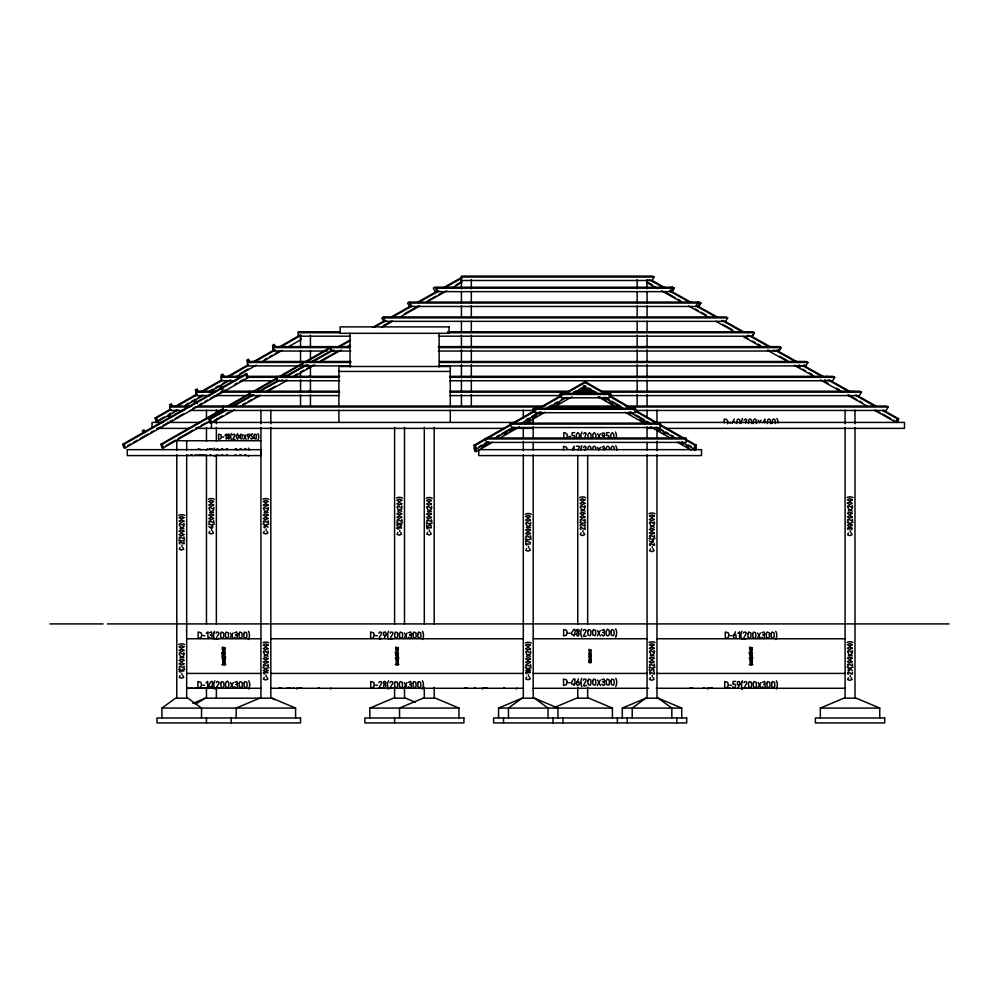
<?xml version="1.0" encoding="UTF-8"?>
<svg xmlns="http://www.w3.org/2000/svg" width="999" height="999" viewBox="0 0 999 999"><rect width="100%" height="100%" fill="white"/><g stroke="black" fill="none" stroke-linecap="round" stroke-linejoin="round"><path stroke-width="1.5" d="M249.688 684.939L249.6 686.113A8.816 8.816 0 0 1 249.375 687.187A8.317 8.317 0 0 1 249.063 688.161A9.765 9.765 0 0 1 248.664 689.048M423.401 684.939L423.326 686.113A8.816 8.816 0 0 1 423.101 687.187A8.317 8.317 0 0 1 422.789 688.161A9.765 9.765 0 0 1 422.39 689.048M616.733 450.187L616.745 449.787A8.454 8.454 0 0 0 615.771 445.641M777.859 422.964L777.871 422.565A8.454 8.454 0 0 0 776.897 418.406M225.25 654.008L221.815 653.621M225.25 652.921L221.815 652.547M398.389 653.408L395.254 653.059M398.389 652.422L395.254 652.072M591.133 654.07L588.773 653.808M591.133 653.334L588.773 653.071M752.372 652.484L749.188 652.135M587.737 449.488L588.161 447.127L589.46 446.153L590.759 447.127L591.183 449.488M592.544 449.488L592.969 447.127L594.255 446.153L595.554 447.127L595.978 449.488M606.131 449.488L606.555 447.127L607.854 446.153L609.153 447.127L609.577 449.488M610.938 449.488L611.363 447.127L612.649 446.153L613.948 447.127L614.373 449.488M740.059 423.564L739.735 419.905L738.448 418.931L737.15 419.905L736.837 423.564M751.698 423.564L751.385 419.905L750.087 418.931L748.788 419.905L748.476 423.564M756.493 423.564L756.181 419.905L754.894 418.931L753.596 419.905L753.271 423.564M770.591 423.564L770.266 419.905L768.98 418.931L767.682 419.905L767.357 423.564M775.386 423.564L775.062 419.905L773.775 418.931L772.477 419.905L772.165 423.564M574.675 437.949L574.388 435.701L572.152 435.502L572.227 432.642L574.662 432.642M609.128 437.949L608.841 435.701L606.605 435.502L606.68 432.642L609.115 432.642M727.609 423.801L727.672 421.004L726.385 419.343L724.188 419.118L724.188 422.977M849.662 528.858C849.4 526.773 853.233 527.41 851.972 529.308L851.335 529.67M732.279 422.977L734.34 418.931M693.918 448.951L694.967 445.279L696.365 445.279L695.316 448.951L693.918 448.951L681.793 442.008M694.13 450.287L694.829 447.839L696.228 447.839L695.529 450.287M897.564 422.427L898.638 418.756L897.264 418.756L896.19 422.427L874.5 410.264M579.17 438.224L579.495 434.577L577.884 432.542L576.261 434.577L576.585 438.224M590.809 438.224L591.133 434.577L589.522 432.542L587.899 434.577L588.224 438.224M595.604 438.224L595.928 434.577L594.318 432.542L592.707 434.577L593.019 438.224M613.623 438.224L613.948 434.577L612.337 432.542L610.714 434.577L611.038 438.224M649.387 661.75L651.81 660.501L654.195 661.763L651.81 663.011L649.387 661.763M847.402 503.321L849.837 502.072L852.209 503.321L849.837 504.582L847.402 503.334M588.985 659.889L591.133 659.889L588.985 659.889M588.985 661.45L591.133 661.45L588.985 661.45M752.359 653.521L749.188 653.121M578.046 450.174L579.545 446.291L576.386 446.253M191.671 687.699L190.634 687.649M191.746 455.044L190.659 454.995M572.177 449.937L574.063 446.253L574.063 449.975M763.036 422.714L764.934 419.018L764.934 422.752M604.133 437.1L604.632 433.179L602.26 433.091L602.322 435.926L603.371 436.451L604.87 435.452M201.036 455.094L199.987 455.02M201.011 687.762L199.95 687.699M243.706 439.235L246.079 434.977M230.032 638.411L233.054 633.016M230.27 687.924L233.291 682.517M404.083 638.411L407.105 633.016M403.996 687.924L407.018 682.517M597.926 438.211L600.411 433.753M600.362 447.365L598.925 449.937L597.539 447.365M597.24 635.938L600.262 630.544M597.327 685.451L600.349 680.044M760.988 420.142L759.552 422.714L758.154 420.142M757.342 638.411L760.364 633.016M757.941 687.924L760.963 682.517M216.071 449.975L217.557 448.638L218.843 450.199M232.73 435.077L233.179 434.29C238.524 433.554 228.958 441.396 235.065 439.235M234.59 449.612L236.014 448.626L237.35 450.124M209.378 632.779L211.413 631.917L212.063 633.915A1.411 1.411 0 0 1 210.627 634.914L210.377 634.914M216.109 633.141L216.671 632.155C223.464 631.206 211.326 641.158 219.068 638.411M234.615 632.779L236.651 631.917L237.3 633.915A1.411 1.411 0 0 1 235.864 634.914L235.614 634.914M216.358 682.642L216.92 681.655C223.701 680.719 211.563 690.671 219.318 687.924M234.865 682.28L236.9 681.418L237.55 683.416A1.411 1.411 0 0 1 236.101 684.415L235.864 684.415M378.833 633.141L379.408 632.155C386.188 631.206 374.051 641.158 381.805 638.411M390.159 633.141L390.734 632.155C397.515 631.206 385.377 641.158 393.131 638.411M378.933 682.642L379.495 681.655C386.288 680.719 374.138 690.671 381.893 687.924M408.678 632.779L410.701 631.917L411.351 633.915A1.411 1.411 0 0 1 409.915 634.914L409.677 634.914M390.072 682.642L390.646 681.655C397.427 680.719 385.289 690.671 393.044 687.924M408.591 682.28L410.614 681.418L411.263 683.416A1.411 1.411 0 0 1 409.827 684.415L409.59 684.415M583.478 433.878L584.952 432.542L586.138 433.416L585.064 436.738M583.416 447.502L584.902 446.153L586.076 447.04L585.002 450.349M601.935 447.127L603.958 446.266L604.607 448.264A1.411 1.411 0 0 1 603.171 449.275L602.921 449.263M583.316 630.669L583.878 629.682C590.671 628.733 578.533 638.686 586.276 635.938M601.823 630.307L603.858 629.445L604.507 631.43A1.411 1.411 0 0 1 603.071 632.442L602.822 632.442M583.404 680.169L583.965 679.183C590.759 678.234 578.621 688.199 586.376 685.451M744.043 420.267L745.516 418.931L746.703 419.805L745.629 423.114M601.922 679.807L603.945 678.945L604.595 680.943A1.411 1.411 0 0 1 603.159 681.942L602.921 681.942M743.418 633.141L743.98 632.155C750.773 631.206 738.636 641.158 746.378 638.411M761.925 632.779L763.96 631.917L764.61 633.915A1.411 1.411 0 0 1 763.174 634.914L762.924 634.914M744.018 682.642L744.58 681.655C751.373 680.719 739.235 690.671 746.977 687.924M762.524 682.28L764.56 681.418L765.209 683.416A1.411 1.411 0 0 1 763.773 684.415L763.523 684.415M436.938 291.633L436.938 287.213L672.389 287.213L674.113 288.199L672.127 291.633L437 291.633L437 287.213M566.67 438.424L567.332 434.615L564.997 432.729L563.848 432.729L563.848 437.874M461.426 288.848L461.426 276.074L652.335 276.074L654.108 277.06L652.047 280.494L461.426 280.494M674.175 288.199L672.115 291.633L670.416 290.647L672.389 287.213L674.175 288.199L436.938 288.199M700.923 303.059L698.875 306.481L410.302 306.481L410.327 302.06L699.15 302.06L700.923 303.059L410.302 303.059M383.703 316.92L725.898 316.92L727.684 317.907L725.624 321.341L384.003 321.341L384.003 316.92M752.222 336.188L754.282 332.754M752.497 331.768L754.432 332.754L752.372 336.188L438.661 336.188M778.333 351.036L780.394 347.615L778.608 346.616M438.349 351.036L779.133 351.036L781.181 347.615L779.407 346.616L438.411 346.616M439.31 365.896L805.881 365.896L807.941 362.462L806.156 361.476L439.41 361.476M449.75 376.323L832.904 376.323L834.689 377.31L832.629 380.744L449.662 380.744M600.611 391.171L859.664 391.171L861.45 392.17L859.39 395.592L609.815 395.592M625.749 406.031L886.413 406.031L888.198 407.018L886.138 410.452L634.952 410.452M248.039 439.235L249.7 435.589L249.026 434.153L247.54 434.453L247.59 436.675L249.588 436.313M384.19 638.411L386.288 633.803L385.439 631.98L383.554 632.355L383.616 635.177L384.665 635.701L386.163 634.715M578.508 678.833L576.398 683.453L577.247 685.277L579.133 684.902L579.07 682.067L578.021 681.543L576.535 682.542M735.464 631.805L733.353 636.425L734.203 638.236L736.088 637.874L736.026 635.039L734.977 634.515L733.491 635.514M738.036 687.924L740.147 683.304L739.297 681.48L737.412 681.855L737.462 684.69L738.523 685.214L740.009 684.215M220.816 449.612L222.115 448.638L223.414 449.612M225.624 449.612L226.91 448.638L228.209 449.612M239.211 449.612L240.509 448.638L241.808 449.612M244.018 449.612L245.304 448.638L246.603 449.612M195.904 455.119L194.955 455.119M197.677 455.119L196.728 455.119M202.685 455.119L201.736 455.119M204.458 455.119L203.496 455.119M195.866 687.799L194.905 687.799M197.64 687.799L196.678 687.799M202.672 687.799L201.711 687.799M204.445 687.799L203.484 687.799M396.203 654.033L395.567 654.757L398.389 654.77M589.497 654.545L589.01 655.094L591.133 655.107M750.162 654.12L749.512 654.857L752.372 654.869M732.367 422.639L733.865 421.64L735.239 422.789M206.244 450.199L207.942 448.726M224.95 435.252L226.286 434.09L226.286 439.235M206.206 633.366L207.904 631.892L207.904 638.411M205.969 682.866L207.667 681.393L207.667 687.924M737.849 633.366L739.535 631.892L739.535 638.411M223.227 650.686L222.927 651.76L224.65 651.885C226.511 650.636 223.289 650.024 223.826 651.885M396.541 650.386L396.516 651.448L398.339 650.561L397.265 650.524L397.09 651.473M589.747 651.81C589.048 654.095 592.395 650.449 590.159 652.622M750.499 650.424L750.461 651.498L752.322 650.599L751.236 650.574L751.061 651.523M161.913 717.969L161.913 708.079L175.537 698.176L187.912 698.176L201.523 708.079L201.523 717.969M557.954 717.969L557.954 708.079L534.44 698.176L522.065 698.176L508.454 708.079L508.454 717.969M681.718 717.969L681.718 708.079L658.204 698.176L645.829 698.176L632.217 708.079L632.217 717.969M188.699 455.194L188.012 455.469M188.699 687.874L188.012 688.136M195.329 704.27L205.232 698.176L272.065 698.176L295.579 708.079L295.579 717.969M180.095 547.352L179.258 549.175L181.481 550.024L183.741 549.125L182.817 547.277M209.802 531.268L208.966 533.091L211.189 533.941L213.436 533.041L212.512 531.193M264.26 531.268L263.424 533.091L265.634 533.941L267.894 533.041L266.97 531.193M397.914 532.504L397.078 534.315L399.3 535.164L401.561 534.265L400.636 532.417M180.095 675.549L179.258 677.372L181.481 678.221L183.741 677.322L182.817 675.474M427.622 532.305L426.785 534.115L429.008 534.964L431.268 534.065L430.332 532.217M264.26 677.297L263.424 679.12L265.634 679.969L267.894 679.07L266.97 677.222M526.635 548.476L525.799 550.299L528.021 551.148L530.269 550.249L529.345 548.401M581.081 532.892L580.257 534.715L582.467 535.564L584.727 534.665L583.803 532.817M650.399 548.988L649.562 550.811L651.785 551.648L654.033 550.749L653.109 548.901M526.635 677.122L525.799 678.933L528.021 679.782L530.269 678.883L529.345 677.035M848.413 532.954L847.577 534.777L849.799 535.626L852.06 534.727L851.136 532.879M650.399 677.622L649.562 679.432L651.785 680.282L654.033 679.382L653.109 677.534M848.413 677.697L847.577 679.52L849.799 680.369L852.06 679.47L851.136 677.622M169.555 404.77L171.266 403.783L172.59 406.069M221.441 389.735L223.164 388.748L221.179 385.314L219.468 386.313L220.791 388.599M253.172 392.17L254.895 391.171M278.896 377.31L280.619 376.323M332.068 346.616L330.344 347.615L332.33 351.036L334.041 350.05M383.504 316.92L381.793 317.907L383.778 321.341L385.489 320.342M280.881 380.744L282.592 379.757M306.606 365.896L308.316 364.897M177.847 410.015L157.567 421.615L156.169 421.615L155.107 417.944L169.992 409.44M175.399 406.343L197.04 393.981M199.75 392.432L221.391 380.057M226.798 376.96L248.439 364.585M252.497 362.262L274.138 349.887M279.545 346.803L299.837 335.202M155.107 417.944L156.518 417.944L171.391 409.44M176.798 406.343L197.09 394.742M201.149 392.432L222.789 380.057M228.197 376.96L248.489 365.359M253.896 362.262L275.537 349.887M280.944 346.803L301.236 335.202M156.169 421.615L164.273 416.983M168.332 414.66L171.041 413.111M173.751 411.563L176.448 410.015M185.914 404.607L188.624 403.059M191.333 401.511L195.392 399.188M198.089 397.652L202.148 395.329M210.265 390.684L212.974 389.135M215.672 387.587L218.381 386.051M222.44 383.728L225.137 382.18M240.022 373.676L248.139 369.031M264.36 359.752L267.07 358.204M269.78 356.655L272.477 355.107M275.187 353.559L279.245 351.248M184.615 406.156L203.546 395.329M208.953 392.232L230.594 379.857M236.014 376.76L256.293 365.159M261.713 362.075L281.993 350.474M287.4 347.377L300.936 339.648M122.802 444.218L245.617 374.001L247.015 374.001L248.064 377.672L125.25 447.889L123.851 447.889L122.802 444.218L124.201 444.218L247.015 374.001M127.897 445.579L130.594 444.031M133.292 442.495L137.35 440.172M140.047 438.636L148.139 434.003M150.837 432.455L153.546 430.919M157.592 428.596L160.29 427.06M162.987 425.512L167.033 423.201M169.73 421.653L172.44 420.117M175.137 418.569L183.229 413.936M192.682 408.541L195.379 406.993M199.425 404.682L202.123 403.134M204.82 401.598L207.53 400.05M210.227 398.501L214.273 396.191M216.97 394.642L225.075 390.022M234.515 384.615L237.213 383.067M239.91 381.531L243.968 379.208M210.689 420.841L163.374 447.889L161.963 447.889L160.914 444.218L223.114 408.666M227.048 406.406L331.281 346.815M160.914 444.218L162.313 444.218L223.164 409.428M228.446 406.406L250.037 394.056M254.096 391.745L277.247 378.509M279.732 377.085L302.934 363.823M305.632 362.275L331.318 347.59M166.021 445.579L175.487 440.159M178.159 438.636L193.069 430.107M195.704 428.596L198.476 427.023M201.111 425.512L205.232 423.151M488.586 442.008L476.461 448.951L475.049 448.951L474.001 445.279L534.64 410.601M537.325 409.066L584.49 382.105L585.889 382.105L607.442 394.43M474.001 445.279L475.412 445.279L510.439 425.249M513.136 423.701L536.038 410.601M538.736 409.066L561.638 395.966M564.335 394.43L585.889 382.105M479.095 446.64L481.793 445.092M484.49 443.556L487.187 442.008M496.615 436.625L499.313 435.077M501.998 433.541L512.787 427.372M526.248 419.667L528.946 418.131M531.643 416.595L539.722 411.963M546.465 408.116L551.848 405.032M554.545 403.496L557.242 401.948M561.288 399.637L563.985 398.102M573.414 392.707L576.111 391.171M578.796 389.622L585.539 385.776M495.317 438.161L514.185 427.372M519.567 424.288L541.133 411.963M546.515 408.891L566.733 397.327M572.115 394.243L585.589 386.538M481.655 447.664L489.735 443.032M504.557 434.565L507.255 433.017M509.952 431.481L513.986 429.17M527.46 421.466L530.157 419.93M534.203 417.607L536.888 416.071M539.585 414.535L542.282 412.987M557.105 404.52L559.802 402.972M581.356 390.646L584.053 389.111M476.311 451.511L475.262 447.839L473.863 447.839L474.912 451.511L476.311 451.511L492.482 442.27M499.225 438.411L519.43 426.86M524.825 423.776L545.029 412.225M555.806 406.056L571.977 396.815M580.057 392.195L585.451 389.111M222.752 657.916C220.767 659.74 224.837 659.253 225.237 657.841L225.25 659.315M396.103 658.528C394.293 660.189 398.014 659.752 398.376 658.466L398.389 659.815M589.422 657.929L589.497 658.828L591.121 657.879L591.133 658.89M750.062 658.453C748.226 660.139 751.997 659.69 752.359 658.391L752.372 659.752M234.578 409.877L211.451 422.852L210.077 422.852L209.016 419.18L225.337 410.027M232.13 406.206L252.535 394.767M256.618 392.47L278.384 380.269M283.816 377.21L305.582 365.01M311.026 361.963L331.431 350.512M336.863 347.465L350.462 339.835M372.714 327.36L384.465 320.754M390.297 317.495L411.675 305.494M417.12 302.447L437.649 290.934M442.957 287.949L460.639 278.034L462.013 278.034L444.33 287.949M209.016 419.18L210.377 419.18L226.711 410.027M233.504 406.206L253.908 394.767M257.992 392.47L279.745 380.269M285.19 377.21L306.955 365.01M312.4 361.963L332.792 350.512M338.236 347.465L350.474 340.597M374.962 326.86L385.839 320.754M391.67 317.495L411.688 306.268M418.481 302.447L438.886 291.009M214.161 420.554L222.327 415.984M226.398 413.698L229.121 412.162M242.72 404.533L245.442 403.009M248.164 401.486L252.248 399.2M254.97 397.677L259.041 395.379M267.208 390.809L275.362 386.226M283.529 381.655L286.251 380.119M294.405 375.549L297.128 374.026M301.211 371.728L303.933 370.204M306.656 368.681L309.378 367.157M310.202 366.683L312.912 365.172M321.029 360.614L337.937 351.136M383.254 325.711L385.951 324.2M386.9 323.664L391.371 321.166M404.583 313.748L408.953 311.301M410.027 310.701L418.181 306.119M427.709 300.774L436.014 296.129M438.586 294.68L442.769 292.332M456.268 284.752L461.713 281.706L460.639 278.034M241.371 406.069L260.414 395.379M265.859 392.332L287.625 380.119M293.057 377.073L314.822 364.86M320.267 361.813L341.333 350M346.104 347.315L350.187 345.03M381.468 327.485L392.744 321.166M400.512 316.795L419.792 305.981M426.361 302.31L446.765 290.859M450.836 288.574L461.725 282.467M534.203 411.551L532.829 409.265L534.615 408.279L635.589 408.279L635.589 411.551M609.19 397.839L561.638 397.839L559.59 394.418L561.363 393.419L610.726 393.419L610.726 396.853M509.94 424.113L511.725 423.126L660.451 423.126L660.451 427.547L512 427.547L509.94 424.113L660.451 424.113M484.915 438.973L486.7 437.974L686.176 437.974L686.176 442.395L486.975 442.395L484.915 438.973L686.176 438.973M430.444 526.798L431.168 526.386C430.931 522.215 427.884 527.472 426.673 526.56L426.673 524.787M653.221 671.078L653.945 670.679C653.696 666.508 650.661 671.765 649.45 670.841L649.45 669.08M209.665 512.624L213.599 510.501M179.97 528.721L183.891 526.598M264.123 512.624L268.057 510.501M397.789 511.401L401.723 509.278M427.497 511.6L431.418 509.478M179.97 657.954L183.891 655.831M264.123 656.206L268.057 654.083M526.498 527.597L530.432 525.474M580.956 511.001L584.89 508.878M650.262 527.085L654.195 524.962M526.498 656.38L530.432 654.258M848.288 510.939L852.209 508.816M650.262 655.881L654.195 653.758M848.288 655.806L852.209 653.683M192.782 703.408L205.232 698.176M259.69 698.176L236.176 708.079L236.176 717.969M369.842 717.969L369.842 708.079L393.356 698.176L405.731 698.176L415.409 702.247M498.551 717.969L498.551 708.079L522.065 698.176M554.395 707.492L576.523 698.176L588.898 698.176L612.412 708.079L612.412 717.969M622.315 717.969L622.315 708.079L645.829 698.176M820.341 717.969L820.341 708.079L843.855 698.176L856.23 698.176L879.744 708.079L879.744 717.969M237.487 434.016L236.139 436.65L237.5 439.235L238.848 436.65L237.5 434.016M227.185 681.306L225.899 682.28L225.474 684.64L225.899 686.987L227.198 687.924L228.496 686.987L228.921 684.64L228.496 682.28L227.198 681.306M607.754 629.333L606.455 630.307L606.031 632.667L606.455 635.002L607.754 635.938L609.053 635.002L609.477 632.667L609.053 630.307L607.754 629.333M222.877 455.007L221.353 455.007M227.672 455.007L226.161 455.007M241.271 455.007L239.76 455.007M246.066 455.007L244.555 455.007M211.301 455.094L209.852 454.907M222.14 649.949L225.25 649.288M395.554 649.712L398.389 649.1L395.592 648.451L398.389 647.789L395.554 647.177M588.998 651.311L591.133 650.849L589.035 650.361L591.133 649.862L588.998 649.412M749.487 649.737L752.372 649.125M200.15 455.069L198.202 455.244M281.094 687.749L279.133 687.924M466.845 687.749L464.897 687.924M692.095 687.749L690.147 687.924M461.426 277.06L654.108 277.06M384.003 317.907L727.684 317.907M340.259 331.768L298.251 331.768L298.251 336.188L349.737 336.188M447.49 331.768L752.647 331.768M298.251 332.754L339.61 332.754M447.54 332.754L754.432 332.754M350.587 346.616L272.764 346.616L272.764 351.036L326.91 351.036M272.764 347.615L330.494 347.615M330.969 347.615L349.662 347.615M438.461 347.615L781.181 347.615M350.786 351.036L330.969 351.036L330.969 346.616M350.849 361.476L247.452 361.476L247.452 365.896L300.761 365.896M247.452 362.462L350.874 362.462M439.785 362.462L807.941 362.462M350.824 365.896L302.51 365.896L302.51 361.476M338.898 371.441L450.287 371.441M243.007 376.323L221.166 376.323L221.166 380.744L235.177 380.744M247.252 376.323L339.772 376.323M221.166 377.31L239.635 377.31M247.327 377.31L276.573 377.31M276.86 377.31L339.185 377.31M449.812 377.31L834.689 377.31M248.064 377.672L246.666 377.672L245.617 374.001M241.408 380.744L272.64 380.744M339.71 380.744L276.86 380.744L276.86 376.323M216.121 391.171L195.854 391.171L195.854 395.592L209.728 395.592M222.128 391.171L339.21 391.171M449.85 391.171L569.405 391.171M575.649 391.171L594.368 391.171M195.854 392.17L214.435 392.17M220.629 392.17L339.81 392.17M450.362 392.17L568.706 392.17M573.376 392.17L596.728 392.17M602.959 392.17L861.45 392.17M559.59 394.418L610.726 394.418M214.548 395.592L246.728 395.592M339.161 395.592L249.5 395.592L249.5 391.171M449.75 395.592L561.463 395.592M191.633 406.031L169.793 406.031L169.793 410.452M197.877 406.031L545.242 406.031M550.836 406.031L619.517 406.031M169.793 407.018L189.885 407.018M196.066 407.018L542.382 407.018M548.613 407.018L620.267 407.018M626.498 407.018L888.198 407.018M532.829 409.265L635.589 409.265M171.353 410.452L183.804 410.452M190.035 410.452L221.179 410.452M533.541 410.452L223.064 410.452L223.064 406.031M534.89 412.699L635.589 412.699M162.924 422.427L152.023 422.427L152.023 428.371M167.582 422.427L200.312 422.427M206.468 422.427L514.547 422.427M525.437 422.427L533.204 422.427M654.832 422.427L904.495 422.427L904.495 428.371L665.796 428.371M729.195 422.839L730.881 422.839M156.681 428.371L189.36 428.371M195.579 428.371L505.232 428.371M514.335 428.371L533.204 428.371M647.065 428.371L654.869 428.371M252.934 434.09L251.024 434.09C249.425 435.352 256.581 438.711 251.199 438.961L250.761 438.174M568.856 436.451L570.541 436.451M222.54 437.1L223.876 437.1M260.926 440.746L176.773 440.746L176.773 450.199M209.628 448.726L212.063 448.726M198.202 448.826L201.174 449.687M215.921 455.244L219.043 455.244M401.723 525.187C390.259 521.89 403.109 531.256 400.587 524.487M431.418 527.784L426.673 527.784L427.747 529.02M396.978 527.984L401.723 527.984M530.432 543.968L525.686 543.968L526.76 545.192M49.95 623.913L103.097 623.913M107.467 623.913L949.05 623.913M568.631 633.241L570.317 633.241M575.137 634.39C565.996 638.161 578.596 620.117 574.175 635.938M203.159 635.714L204.857 635.714M375.636 635.714L377.335 635.714M730.306 635.714L732.005 635.714M186.676 638.761L260.926 638.761M270.829 638.761L523.301 638.761M533.204 638.761L647.065 638.761M656.967 638.761L845.092 638.761M591.133 656.355L589.01 656.355L590.609 655.544L590.621 656.668M183.891 671.041L179.158 671.041L180.22 672.277M530.432 672.602L525.686 672.602L526.76 673.838M268.057 672.777L263.311 672.777L264.385 674.013M186.676 673.426L260.926 673.426M270.829 673.426L523.301 673.426M533.204 673.426L647.065 673.426M656.967 673.426L845.092 673.426M735.514 681.393L733.079 681.393L733.004 684.265L734.777 684.04L735.551 685.102L735.227 687.362L734.165 687.924L732.754 686.575M568.543 682.742L570.229 682.742M575.049 683.89C565.909 687.662 578.508 669.63 574.075 685.451M202.922 685.214L204.608 685.214M375.736 685.214L377.422 685.214M729.707 685.214L731.405 685.214M212.475 686.363C203.346 690.134 215.946 672.102 211.513 687.924M287.188 687.924L290.297 687.924M298.351 687.924L301.461 687.924M483.878 687.924L487 687.924M709.128 687.924L712.237 687.924M186.676 688.274L261.313 688.274M270.617 688.274L523.613 688.274M532.892 688.274L648.513 688.274M656.306 688.274L845.092 688.274M161.913 708.079L295.579 708.079M369.842 708.079L458.953 708.079L458.953 717.969M498.551 708.079L612.412 708.079M622.315 708.079L681.718 708.079M820.341 708.079L879.744 708.079M749.487 647.177L752.372 647.777L749.537 648.451L752.372 649.113M222.14 647.177L225.25 647.827L222.178 648.551L225.25 649.275M603.171 449.263L604.407 449.837M763.174 634.914L764.41 635.489L764.672 637.387A1.424 1.424 0 0 1 763.273 638.411L761.812 637.212M603.071 632.442L604.308 633.016L604.57 634.914A1.424 1.424 0 0 1 603.171 635.938L601.71 634.74M763.773 684.415L765.009 684.989L765.271 686.9A1.424 1.424 0 0 1 763.873 687.924L762.412 686.713M409.915 634.914L411.163 635.489L411.426 637.387A1.424 1.424 0 0 1 410.027 638.411L408.554 637.212M603.159 681.942L604.395 682.517L604.67 684.427A1.424 1.424 0 0 1 603.259 685.451L601.798 684.24M235.864 634.914L237.1 635.489L237.362 637.387A1.424 1.424 0 0 1 235.964 638.411L234.503 637.212M210.627 634.914L211.863 635.489L212.125 637.387A1.424 1.424 0 0 1 210.727 638.411L209.266 637.212M409.827 684.415L411.076 684.989L411.338 686.9A1.424 1.424 0 0 1 409.927 687.924L408.466 686.713M236.101 684.415L237.35 684.989L237.612 686.9A1.424 1.424 0 0 1 236.214 687.924L234.753 686.713M234.977 454.92L235.926 455.244A1.424 1.424 0 0 0 236.551 455.119M530.432 542.494L525.724 540.684L525.686 542.969M458.953 708.079L435.439 698.176L423.064 698.176L399.538 708.079L399.538 717.969M670.416 287.213L672.202 288.199M777.347 350.05L779.133 351.036M804.095 364.897L805.881 365.896M308.654 376.323L310.439 377.31M308.654 391.171L310.439 392.17M224.613 654.695C226.099 657.292 222.602 654.845 222.153 654.845L222.153 656.006M848.288 508.891L852.209 511.088M650.262 525.037L654.195 527.235M848.288 653.746L852.209 655.943M580.956 508.953L584.89 511.151M526.498 525.549L530.432 527.734M427.497 509.54L431.418 511.738M397.789 509.34L401.723 511.538M650.262 653.833L654.195 656.031M526.498 654.333L530.432 656.53M264.123 510.576L268.057 512.774M209.665 510.576L213.599 512.774M179.97 526.673L183.891 528.858M264.123 654.145L268.057 656.343M179.97 655.893L183.891 658.091M651.823 280.319L665.384 287.924M670.804 290.971L691.146 302.372M697.926 306.181L716.92 316.833M725.049 321.391L744.043 332.043M752.172 336.601L771.166 347.252M776.585 350.299L798.288 362.462M803.708 365.509L824.05 376.923M829.47 379.957L851.173 392.132M856.593 395.179L875.586 405.831M883.715 410.389L898.638 418.756M649.1 279.558L664.01 287.924M669.442 290.971L689.772 302.372M696.553 306.181L715.546 316.833M742.669 332.043L721.865 320.342M749.45 335.839L769.792 347.252M775.212 350.299L796.915 362.462M802.334 365.509L822.676 376.923M828.096 379.957L849.799 392.132M855.219 395.179L874.212 405.831M882.342 410.389L897.264 418.756M646.69 281.706L652.11 284.752M667.032 293.119L675.162 297.677M677.871 299.2L680.594 300.724M695.504 309.091L698.214 310.614M700.923 312.138L706.355 315.172M722.627 324.3L732.117 329.633M745.679 337.237L748.388 338.761M752.459 341.034L755.169 342.557M757.891 344.081L760.601 345.604M768.731 350.162L771.453 351.685M779.582 356.256L787.724 360.814M795.853 365.384L799.924 367.657M802.634 369.18L805.356 370.704M809.415 372.989L812.125 374.513M825.686 382.118L828.408 383.641M836.538 388.199L839.247 389.722M848.75 395.042L856.88 399.612M859.59 401.136L862.312 402.647M875.873 410.264L879.932 412.537M882.654 414.061L890.783 418.631M893.493 420.142L896.215 421.665M646.665 282.467L657.517 288.549M661.588 290.834L681.93 302.247M688.711 306.044L709.053 317.457M715.833 321.266L734.814 331.905M742.956 336.476L761.937 347.128M767.357 350.162L789.06 362.337M794.48 365.384L814.822 376.785M820.254 379.832L841.945 392.008M847.377 395.042L867.719 406.456M848.376 507.717L847.664 507.305C846.977 502.372 854.22 511.201 852.209 505.569M848.376 521.203L847.664 520.791C846.977 515.859 854.22 524.687 852.209 519.055M610.139 395.966L696.365 445.279M584.49 382.105L606.043 394.43M608.741 395.966L631.643 409.066M634.34 410.601L657.242 423.701M659.939 425.249L682.841 438.336M685.539 439.885L694.967 445.279M588.886 388.087L591.57 389.622M605.044 397.327L609.09 399.637M611.788 401.186L621.216 406.581M630.644 411.963L633.341 413.511M636.038 415.047L644.118 419.667M646.815 421.216L649.512 422.752M658.94 428.146L662.986 430.457M665.684 431.993L668.368 433.541M671.066 435.077L673.763 436.625M688.586 445.092L691.283 446.64M583.441 385.776L598.264 394.243M603.646 397.327L623.863 408.891M629.245 411.963L650.799 424.288M656.193 427.372L675.062 438.161M586.051 389.111L588.736 390.646M599.525 396.815L606.256 400.661M608.953 402.21L612.986 404.52M627.809 412.987L630.506 414.535M639.934 419.93L645.329 423.002M656.106 429.17L660.152 431.481M662.849 433.017L665.534 434.565M679.008 442.27L683.054 444.58M685.751 446.116L688.448 447.664M584.64 389.111L590.034 392.195M598.114 396.815L614.285 406.056M625.062 412.225L645.279 423.776M650.661 426.86L670.878 438.411M677.609 442.27L691.083 449.975M650.361 523.863L649.637 523.451C648.95 518.518 656.193 527.347 654.195 521.715M650.361 537.362L649.637 536.95C648.95 532.005 656.193 540.834 654.195 535.202M848.376 652.584L847.664 652.172C846.977 647.24 854.22 656.056 852.209 650.424M650.361 545.591L649.637 545.179C648.95 540.247 656.193 549.075 654.195 543.444M581.056 507.779L580.332 507.367C579.645 502.435 586.888 511.263 584.89 505.631M848.376 666.071L847.664 665.659C846.977 660.726 854.22 669.555 852.209 663.91M848.376 674.313L847.664 673.9C846.977 668.955 854.22 677.784 852.209 672.152M581.056 521.266L580.332 520.866C579.645 515.921 586.888 524.75 584.89 519.118M581.056 526.248L580.332 525.836C579.645 520.904 586.888 529.732 584.89 524.088M581.056 529.495L580.332 529.095C579.645 524.15 586.888 532.979 584.89 527.347M526.598 524.375L525.874 523.963C525.187 519.03 532.43 527.859 530.432 522.215M526.598 537.862L525.874 537.45C525.187 532.517 532.43 541.346 530.432 535.714M427.584 508.379L426.873 507.967C426.173 503.034 433.416 511.863 431.418 506.218M427.584 521.865L426.873 521.453C426.173 516.52 433.416 525.349 431.418 519.705M650.361 652.672L649.637 652.26C648.95 647.315 656.193 656.143 654.195 650.511M397.877 508.179L397.165 507.767C396.478 502.822 403.721 511.65 401.723 506.018M650.361 666.158L649.637 665.746C648.95 660.801 656.193 669.63 654.195 663.998M397.877 521.665L397.165 521.253C396.478 516.321 403.721 525.137 401.723 519.505M650.361 674.225L649.637 673.813C648.95 668.88 656.193 677.709 654.195 672.065M526.598 653.159L525.874 652.747C525.187 647.814 532.43 656.643 530.432 651.011M264.223 509.403L263.499 508.991C262.812 504.058 270.055 512.887 268.057 507.255M526.598 666.645L525.874 666.246C525.187 661.301 532.43 670.129 530.432 664.497M264.223 522.889L263.499 522.477C262.812 517.544 270.055 526.373 268.057 520.741M209.765 509.403L209.041 508.991C208.354 504.058 215.597 512.887 213.599 507.255M209.765 522.889L209.041 522.477C208.354 517.544 215.597 526.373 213.599 520.741M180.057 525.499L179.345 525.087C178.659 520.154 185.889 528.983 183.891 523.339M180.057 538.985L179.345 538.573C178.659 533.641 185.889 542.469 183.891 536.838M180.057 543.968L179.345 543.556C178.659 538.611 185.889 547.44 183.891 541.808M264.223 652.984L263.499 652.572C262.812 647.639 270.055 656.468 268.057 650.824M264.223 666.47L263.499 666.058C262.812 661.126 270.055 669.954 268.057 664.31M180.057 654.732L179.345 654.32C178.659 649.375 185.889 658.204 183.891 652.572M180.057 668.219L179.345 667.807C178.659 662.874 185.889 671.703 183.891 666.058M848.114 529.582C845.891 528.446 849.487 526.273 849.662 528.683M826.735 376.323L828.446 377.31M852.459 391.171L854.17 392.17M747.589 335.202L749.3 336.188M773.313 350.05L775.024 351.036M799.025 364.897L800.748 365.896M824.749 379.757L826.473 380.744M649.387 540.921C654.283 545.916 654.42 537.112 651.535 541.87L652.085 542.357M852.209 670.416C847.314 665.421 847.177 674.225 850.062 669.467L849.525 668.98M268.057 527.247C263.162 522.24 263.024 531.043 265.909 526.298L265.359 525.811M208.791 526.461C213.686 531.456 213.823 522.652 210.939 527.41L211.488 527.897M272.065 698.176L274.538 699.7M658.204 698.176L671.827 708.079L671.827 717.969M534.44 698.176L548.064 708.079L548.064 717.969M396.978 528.009L398.052 529.22M275.487 346.665L274.163 344.38L272.452 345.367L273.763 347.652M250.424 362.662L248.439 359.228L246.728 360.214L248.039 362.5M224.7 377.51L222.715 374.076L221.004 375.075L222.327 377.36M198.976 392.357L196.99 388.936L195.28 389.922L196.603 392.207M197.44 403.596L195.454 400.174L193.744 401.161L195.067 403.446M171.054 417.307L169.73 415.022L168.019 416.009L169.343 418.294M145.33 432.167L144.006 429.87L142.295 430.869L143.619 433.154M757.529 633.016L760.451 638.411M758.129 682.517L761.051 687.924M597.589 433.753L599.999 438.211M597.427 630.544L600.349 635.938M597.527 680.044L600.436 685.451M404.283 633.016L407.205 638.411M404.195 682.517L407.117 687.924M243.856 434.977L246.154 439.235M230.22 633.016L233.142 638.411M230.469 682.517L233.391 687.924M210.377 419.18L211.451 422.852M475.412 445.279L476.461 448.951M300.187 336.426L300.886 338.873M286.189 377.672L285.127 374.001L283.728 374.001L284.777 377.672M156.518 417.944L157.567 421.615M162.313 444.218L163.374 447.889M124.201 444.218L125.25 447.889M567.17 449.575L566.508 447.215L563.523 446.353L563.523 450.199M741.508 685.339L741.583 686.113A10.49 10.49 0 0 0 741.795 687.187A10.002 10.002 0 0 0 742.12 688.161A12.425 12.425 0 0 0 742.507 689.048M580.894 682.866L580.968 683.641A10.49 10.49 0 0 0 581.181 684.715A10.002 10.002 0 0 0 581.505 685.689A12.425 12.425 0 0 0 581.893 686.575M387.649 635.839L387.724 636.613A10.49 10.49 0 0 0 387.949 637.687A10.002 10.002 0 0 0 388.261 638.661A12.425 12.425 0 0 0 388.661 639.547M213.599 635.839L213.661 636.613A10.49 10.49 0 0 0 213.886 637.687A10.002 10.002 0 0 0 214.211 638.661A12.425 12.425 0 0 0 214.598 639.547M854.994 410.089L854.994 423.801M854.994 427.297L854.994 698.176M850.249 530.656L850.249 531.893M850.249 675.399L850.249 676.635M845.092 410.089L845.092 423.801M845.092 427.297L845.092 698.176M676.773 717.969L676.773 722.926M656.967 410.089L656.967 423.801M656.967 430.419L656.967 438.211M656.967 441.333L656.967 450.699M656.967 454.72L656.967 698.176M652.222 546.69L652.222 547.914M652.222 675.324L652.222 676.548M647.065 279.583L647.065 288.848M647.065 291.945L647.065 302.759M647.065 305.844L647.065 316.658M647.065 321.291L647.065 332.105M647.065 335.202L647.065 347.552M647.065 349.775L647.065 362.162M647.065 364.548L647.065 377.622M647.065 380.007L647.065 392.357M647.065 394.642L647.065 405.619M647.065 410.089L647.065 417.932M647.065 426.773L647.065 438.211M647.065 442.232L647.065 450.062M647.065 454.72L647.065 698.176M637.162 279.583L637.162 288.848M637.162 291.945L637.162 302.759M637.162 305.844L637.162 316.658M637.162 321.291L637.162 332.105M637.162 335.202L637.162 347.552M637.162 349.775L637.162 362.162M637.162 364.548L637.162 377.622M637.162 380.007L637.162 392.357M637.162 394.642L637.162 405.619M627.272 717.969L627.272 722.926M617.37 717.969L617.37 722.926M587.662 455.382L587.662 623.913M587.662 687.337L587.662 698.176M582.917 530.594L582.917 531.83M577.759 455.382L577.759 623.913M577.759 687.337L577.759 698.176M562.912 717.969L562.912 722.926M553.009 717.969L553.009 722.926M533.204 417.669L533.204 424.175M533.204 426.773L533.204 438.211M533.204 442.232L533.204 450.062M533.204 454.72L533.204 698.176M528.471 546.178L528.471 547.415M528.471 674.824L528.471 676.048M523.301 410.089L523.301 417.932M523.301 427.297L523.301 438.211M523.301 441.333L523.301 450.699M523.301 454.72L523.301 698.176M503.508 717.969L503.508 722.926M471.328 279.583L471.328 288.848M471.328 291.945L471.328 302.759M471.328 305.844L471.328 316.658M471.328 321.291L471.328 332.105M471.328 335.202L471.328 347.552M471.328 349.775L471.328 362.162M471.328 364.548L471.328 377.622M471.328 380.007L471.328 392.357M471.328 394.642L471.328 405.619M461.426 291.945L461.426 302.759M461.426 305.844L461.426 316.658M461.426 321.291L461.426 332.105M461.426 335.202L461.426 347.552M461.426 349.775L461.426 362.162M461.426 364.548L461.426 377.622M461.426 380.007L461.426 392.357M461.426 394.642L461.426 405.619M450.287 405.731L450.287 366.483L338.898 366.483L338.898 405.731M450.287 410.065L450.287 422.427M439.148 333.316L439.148 366.983M434.203 427.297L434.203 623.913M434.203 687.337L434.203 698.176M429.458 530.007L429.458 531.231M424.3 427.297L424.3 623.913M424.3 687.337L424.3 698.176M404.495 427.297L404.495 623.913M404.495 687.337L404.495 698.176M399.75 530.207L399.75 531.431M394.593 427.297L394.593 623.913M394.593 687.337L394.593 698.176M394.593 717.969L394.593 722.926M383.703 320.342L383.703 321.341M350.037 333.316L350.037 366.983M338.898 410.065L338.898 422.427M310.439 335.202L310.439 347.552M310.439 350.649L310.439 358.379M310.439 366.096L310.439 376.91M310.439 379.62L310.439 392.357M310.439 394.855L310.439 405.619M300.537 335.202L300.537 347.552M300.537 350.649L300.537 362.275M300.537 372.015L300.537 377.135M300.537 379.62L300.537 392.357M300.537 394.855L300.537 405.619M270.829 410.089L270.829 423.801M270.829 427.297L270.829 698.176M266.084 528.971L266.084 530.207M266.084 674.999L266.084 676.236M260.926 410.089L260.926 423.738M260.926 427.297L260.926 698.176M231.231 717.969L231.231 722.926M216.371 410.089L216.371 413.249M216.371 419.193L216.371 423.738M216.371 427.297L216.371 441.333M216.371 455.382L216.371 623.913M216.371 687.337L216.371 698.176M211.638 528.971L211.638 530.207M211.426 422.427L211.426 428.371M206.468 410.089L206.468 419.493M206.468 427.297L206.468 441.333M206.468 454.895L206.468 623.913M206.468 687.337L206.468 698.176M206.468 717.969L206.468 722.926M186.676 440.746L186.676 450.062M186.676 454.72L186.676 698.176M181.93 545.067L181.93 546.291M181.93 673.264L181.93 674.487M176.773 454.72L176.773 698.176M581.805 637.075A12.425 12.425 0 0 1 581.418 636.188A10.002 10.002 0 0 1 581.093 635.214A10.49 10.49 0 0 1 580.881 634.128L580.806 633.354A8.941 8.941 0 0 1 581.131 630.406A8.442 8.442 0 0 1 581.805 628.833M615.671 628.808A8.454 8.454 0 0 1 616.633 632.954L616.558 634.128A8.816 8.816 0 0 1 616.346 635.214A8.317 8.317 0 0 1 616.021 636.188M616.021 636.188A9.765 9.765 0 0 1 615.634 637.075M192.445 688.236A3.696 3.696 0 0 1 192.32 687.874M205.369 687.874A3.322 3.322 0 0 1 205.257 688.236M580.918 682.866A8.941 8.941 0 0 1 581.218 679.907A8.442 8.442 0 0 1 581.893 678.333M615.771 678.309A8.454 8.454 0 0 1 616.72 682.467L616.658 683.641A8.816 8.816 0 0 1 616.433 684.715A8.317 8.317 0 0 1 616.108 685.689A9.765 9.765 0 0 1 615.721 686.575M704.457 687.811A1.474 1.474 0 0 1 703.371 687.811M707.767 689.048A12.425 12.425 0 0 1 707.367 688.161M729.757 687.799A1.424 1.424 0 0 1 729.133 687.924M741.982 688.161A9.765 9.765 0 0 1 741.595 689.048M580.918 450.187A8.941 8.941 0 0 1 581.231 447.227A8.442 8.442 0 0 1 581.905 445.666M398.888 657.879A5.382 5.382 0 0 0 398.501 657.704A4.333 4.333 0 0 0 398.077 657.567A4.545 4.545 0 0 0 397.614 657.479A3.721 3.721 0 0 0 397.103 657.442M397.277 664.984A3.709 3.709 0 0 1 395.304 664.585M395.304 658.004A3.709 3.709 0 0 1 397.065 657.592M397.627 664.959A3.896 3.896 0 0 0 398.501 664.735A4.608 4.608 0 0 0 398.888 664.56M741.545 422.964A8.941 8.941 0 0 1 741.857 420.005A8.442 8.442 0 0 1 742.532 418.431M231.543 440.122A9.803 9.803 0 0 1 231.231 439.423A7.88 7.88 0 0 1 230.981 438.661A8.267 8.267 0 0 1 230.806 437.812A6.768 6.768 0 0 1 230.744 436.875A6.893 6.893 0 0 1 231.506 433.616M257.942 433.603A6.743 6.743 0 0 1 258.679 437.2A6.331 6.331 0 0 1 258.641 437.812A6.956 6.956 0 0 1 258.466 438.661A6.556 6.556 0 0 1 258.217 439.423A7.705 7.705 0 0 1 257.904 440.122M192.507 455.556A3.684 3.684 0 0 1 192.345 455.032M205.369 455.194A3.309 3.309 0 0 1 205.257 455.556M214.56 456.381A12.425 12.425 0 0 1 214.173 455.494M213.911 449.712A8.442 8.442 0 0 1 214.56 448.139M248.439 448.114A8.454 8.454 0 0 1 249.163 450.037M248.776 455.494A9.765 9.765 0 0 1 248.389 456.381M475.024 687.799A1.424 1.424 0 0 1 474.4 687.924M482.529 689.048A12.425 12.425 0 0 1 482.13 688.161M504.507 687.799A1.424 1.424 0 0 1 503.896 687.924M516.745 688.161A9.765 9.765 0 0 1 516.346 689.048M581.168 438.074A10.49 10.49 0 0 1 581.031 437.35L580.968 436.575A8.941 8.941 0 0 1 581.293 433.616A8.442 8.442 0 0 1 581.967 432.043M615.446 432.03A8.454 8.454 0 0 1 616.408 436.176L616.333 437.35A8.816 8.816 0 0 1 616.208 438.074M225.786 657.192A5.907 5.907 0 0 0 225.374 657.005A4.745 4.745 0 0 0 224.912 656.855A4.983 4.983 0 0 0 224.4 656.755M224.026 664.984A4.058 4.058 0 0 1 221.865 664.547M223.726 656.88A4.058 4.058 0 0 1 224.275 656.917M221.865 657.18A4.158 4.158 0 0 1 223.838 656.718M224.4 664.959A4.396 4.396 0 0 0 224.912 664.859A3.946 3.946 0 0 0 225.374 664.71A5.045 5.045 0 0 0 225.786 664.522M741.907 639.547A12.425 12.425 0 0 1 741.52 638.661A10.002 10.002 0 0 1 741.196 637.687A10.49 10.49 0 0 1 740.983 636.613L740.908 635.839A8.941 8.941 0 0 1 741.233 632.879A8.442 8.442 0 0 1 741.907 631.306M775.773 631.281A8.454 8.454 0 0 1 776.735 635.426L776.66 636.613A8.816 8.816 0 0 1 776.448 637.687A8.317 8.317 0 0 1 776.123 638.661A9.765 9.765 0 0 1 775.736 639.547M213.611 635.826A8.941 8.941 0 0 1 213.923 632.879M213.936 632.879A8.442 8.442 0 0 1 214.598 631.306M248.464 631.281A8.454 8.454 0 0 1 249.425 635.426L249.35 636.613A8.816 8.816 0 0 1 249.138 637.687A8.317 8.317 0 0 1 248.813 638.661A9.765 9.765 0 0 1 248.426 639.547M214.847 689.048A12.425 12.425 0 0 1 214.448 688.161A10.002 10.002 0 0 1 214.136 687.187A10.49 10.49 0 0 1 213.911 686.113L213.848 685.339A8.941 8.941 0 0 1 214.173 682.379A8.442 8.442 0 0 1 214.847 680.806M248.714 680.794A8.454 8.454 0 0 1 249.675 684.939M293.743 687.799A1.424 1.424 0 0 1 293.119 687.924M296.99 689.048A12.425 12.425 0 0 1 296.603 688.161M318.981 687.799A1.424 1.424 0 0 1 318.356 687.924M331.206 688.161A9.765 9.765 0 0 1 330.819 689.048M588.823 657.429A2.81 2.81 0 0 1 590.546 657.142M588.823 662.462A2.76 2.76 0 0 0 590.546 662.737A2.922 2.922 0 0 0 591.208 662.574M752.871 657.792A5.457 5.457 0 0 0 752.484 657.617A4.608 4.608 0 0 0 751.585 657.379A3.834 3.834 0 0 0 749.25 657.779M751.236 664.984A3.746 3.746 0 0 1 749.238 664.585M751.585 664.972A4.058 4.058 0 0 0 752.047 664.872A3.934 3.934 0 0 0 752.484 664.735A4.658 4.658 0 0 0 752.871 664.56M741.52 685.339A8.941 8.941 0 0 1 741.832 682.379M741.845 682.392A8.442 8.442 0 0 1 742.507 680.806M776.373 680.794A8.454 8.454 0 0 1 777.334 684.939L777.259 686.113A8.816 8.816 0 0 1 777.047 687.187A8.317 8.317 0 0 1 776.722 688.161A9.765 9.765 0 0 1 776.335 689.048M387.674 635.826A8.941 8.941 0 0 1 387.974 632.879A8.442 8.442 0 0 1 388.661 631.306M422.527 631.281A8.454 8.454 0 0 1 423.476 635.426L423.414 636.613A8.816 8.816 0 0 1 423.189 637.687A8.317 8.317 0 0 1 422.877 638.661A9.765 9.765 0 0 1 422.477 639.547M388.561 689.048A12.425 12.425 0 0 1 388.174 688.161A10.002 10.002 0 0 1 387.849 687.187A10.49 10.49 0 0 1 387.637 686.113L387.562 685.339A8.941 8.941 0 0 1 387.887 682.379A8.442 8.442 0 0 1 388.561 680.806M422.44 680.794A8.454 8.454 0 0 1 423.389 684.939M268.881 523.988A9.041 9.041 0 0 1 268.232 524.275A7.268 7.268 0 0 1 267.52 524.512A7.63 7.63 0 0 1 266.745 524.675A6.244 6.244 0 0 1 265.884 524.725A6.356 6.356 0 0 1 262.874 524.025M262.862 499.25A6.219 6.219 0 0 1 266.171 498.563A5.844 5.844 0 0 1 266.745 498.601A6.419 6.419 0 0 1 267.52 498.763A6.044 6.044 0 0 1 268.232 499.001A7.105 7.105 0 0 1 268.881 499.288M432.242 522.964A9.041 9.041 0 0 1 431.605 523.251A7.268 7.268 0 0 1 430.894 523.476A7.63 7.63 0 0 1 430.107 523.638A6.244 6.244 0 0 1 429.245 523.701A6.356 6.356 0 0 1 426.236 522.989M426.236 498.214A6.219 6.219 0 0 1 429.545 497.539A5.844 5.844 0 0 1 430.107 497.577A6.419 6.419 0 0 1 430.894 497.739A6.044 6.044 0 0 1 431.605 497.964A7.105 7.105 0 0 1 432.242 498.251M184.715 540.084A9.041 9.041 0 0 1 184.078 540.372A7.268 7.268 0 0 1 183.366 540.609A7.63 7.63 0 0 1 182.58 540.759A6.244 6.244 0 0 1 181.731 540.821A6.356 6.356 0 0 1 178.709 540.109M178.709 515.334A6.219 6.219 0 0 1 182.018 514.66A5.844 5.844 0 0 1 182.58 514.697A6.419 6.419 0 0 1 183.366 514.86A6.044 6.044 0 0 1 184.078 515.084A7.105 7.105 0 0 1 184.715 515.372M531.256 538.961A9.041 9.041 0 0 1 530.606 539.248A7.268 7.268 0 0 1 529.907 539.485A7.63 7.63 0 0 1 529.12 539.635A6.244 6.244 0 0 1 528.259 539.697A6.356 6.356 0 0 1 525.249 538.985M525.237 514.223A6.219 6.219 0 0 1 528.558 513.536A5.844 5.844 0 0 1 529.12 513.573A6.419 6.419 0 0 1 529.907 513.736A6.044 6.044 0 0 1 530.606 513.961A7.105 7.105 0 0 1 531.256 514.248M585.714 522.365A9.041 9.041 0 0 1 585.064 522.652A7.268 7.268 0 0 1 584.353 522.889A7.63 7.63 0 0 1 583.578 523.051A6.244 6.244 0 0 1 579.87 522.415M579.695 497.627A6.219 6.219 0 0 1 583.004 496.94A5.844 5.844 0 0 1 583.578 496.978A6.419 6.419 0 0 1 584.353 497.14A6.044 6.044 0 0 1 585.064 497.377A7.105 7.105 0 0 1 585.714 497.664M853.034 522.302A9.041 9.041 0 0 1 852.397 522.589A7.268 7.268 0 0 1 851.685 522.827A7.63 7.63 0 0 1 850.898 522.989A6.244 6.244 0 0 1 850.049 523.039A6.356 6.356 0 0 1 847.027 522.34M847.027 497.564A6.219 6.219 0 0 1 850.336 496.878A5.844 5.844 0 0 1 850.898 496.915A6.419 6.419 0 0 1 851.685 497.077A6.044 6.044 0 0 1 852.397 497.315A7.105 7.105 0 0 1 853.034 497.602M655.019 538.461A9.041 9.041 0 0 1 654.37 538.736A7.268 7.268 0 0 1 653.671 538.973A7.63 7.63 0 0 1 652.884 539.135A6.244 6.244 0 0 1 652.022 539.185A6.356 6.356 0 0 1 649.013 538.486M649 513.711A6.219 6.219 0 0 1 652.31 513.024A5.844 5.844 0 0 1 652.884 513.061A6.419 6.419 0 0 1 653.671 513.224A6.044 6.044 0 0 1 654.37 513.461A7.105 7.105 0 0 1 655.019 513.748M214.423 523.988A9.041 9.041 0 0 1 213.774 524.275A7.268 7.268 0 0 1 213.074 524.512A7.63 7.63 0 0 1 212.287 524.675A6.244 6.244 0 0 1 211.426 524.725A6.356 6.356 0 0 1 208.416 524.025M208.404 499.25A6.219 6.219 0 0 1 211.726 498.563A5.844 5.844 0 0 1 212.287 498.601A6.419 6.419 0 0 1 213.074 498.763A6.044 6.044 0 0 1 213.774 499.001A7.105 7.105 0 0 1 214.423 499.288M402.535 522.764A9.041 9.041 0 0 1 401.898 523.051A7.268 7.268 0 0 1 401.186 523.276A7.63 7.63 0 0 1 400.399 523.439A6.244 6.244 0 0 1 399.55 523.488A6.356 6.356 0 0 1 396.528 522.789M396.528 498.014A6.219 6.219 0 0 1 399.837 497.34A5.844 5.844 0 0 1 400.399 497.377A6.419 6.419 0 0 1 401.186 497.527A6.044 6.044 0 0 1 401.898 497.764A7.105 7.105 0 0 1 402.535 498.051M655.019 667.257A9.041 9.041 0 0 1 654.37 667.532A7.268 7.268 0 0 1 653.671 667.769A7.63 7.63 0 0 1 652.884 667.931A6.244 6.244 0 0 1 652.022 667.981A6.356 6.356 0 0 1 649.013 667.282M649 642.507A6.219 6.219 0 0 1 652.31 641.82A5.844 5.844 0 0 1 652.884 641.87A6.419 6.419 0 0 1 653.671 642.02A6.044 6.044 0 0 1 654.37 642.257A7.105 7.105 0 0 1 655.019 642.544M531.256 667.744A9.041 9.041 0 0 1 530.606 668.031A7.268 7.268 0 0 1 529.907 668.269A7.63 7.63 0 0 1 529.12 668.431A6.244 6.244 0 0 1 528.259 668.481A6.356 6.356 0 0 1 525.249 667.782M525.237 643.006A6.219 6.219 0 0 1 528.558 642.32A5.844 5.844 0 0 1 529.12 642.357A6.419 6.419 0 0 1 529.907 642.519A6.044 6.044 0 0 1 530.606 642.757A7.105 7.105 0 0 1 531.256 643.044M268.881 667.569A9.041 9.041 0 0 1 268.232 667.856A7.268 7.268 0 0 1 267.52 668.081A7.63 7.63 0 0 1 266.745 668.244A6.244 6.244 0 0 1 265.884 668.306A6.356 6.356 0 0 1 262.874 667.594M262.862 642.819A6.219 6.219 0 0 1 266.171 642.145A5.844 5.844 0 0 1 266.745 642.182A6.419 6.419 0 0 1 267.52 642.345A6.044 6.044 0 0 1 268.232 642.569A7.105 7.105 0 0 1 268.881 642.856M853.034 667.17A9.041 9.041 0 0 1 852.397 667.457A7.268 7.268 0 0 1 851.685 667.682A7.63 7.63 0 0 1 850.898 667.844A6.244 6.244 0 0 1 850.049 667.906A6.356 6.356 0 0 1 847.027 667.195M847.027 642.419A6.219 6.219 0 0 1 850.336 641.745A5.844 5.844 0 0 1 850.898 641.783A6.419 6.419 0 0 1 851.685 641.945A6.044 6.044 0 0 1 852.397 642.17A7.105 7.105 0 0 1 853.034 642.457M184.715 669.318A9.041 9.041 0 0 1 184.078 669.605A7.268 7.268 0 0 1 183.366 669.829A7.63 7.63 0 0 1 182.58 669.992A6.244 6.244 0 0 1 181.731 670.042A6.356 6.356 0 0 1 178.709 669.342M178.709 644.567A6.219 6.219 0 0 1 182.018 643.893A5.844 5.844 0 0 1 182.58 643.93A6.419 6.419 0 0 1 183.366 644.08A6.044 6.044 0 0 1 184.078 644.318A7.105 7.105 0 0 1 184.715 644.605M127.26 449.662L127.26 455.594L260.926 455.594L260.926 449.662L127.26 449.662M220.542 633.841L220.854 637.474L222.902 638.174L223.764 636.438L223.439 632.779L221.391 632.067L220.542 633.841M240.01 435.626L240.26 438.486L241.87 439.036L242.295 434.79L240.684 434.228L240.01 435.626M220.779 683.341L221.104 686.987L223.152 687.674L224.013 685.938L223.689 682.28L221.641 681.568L220.779 683.341M225.337 633.841L225.649 637.474L227.71 638.174L228.559 636.438L228.247 632.779L226.186 632.067L225.337 633.841M254.208 435.626L254.458 438.486L256.069 439.036L256.493 434.79L254.882 434.228L254.208 435.626M238.936 633.841L239.248 637.474L241.296 638.174L242.158 636.438L241.845 632.779L239.785 632.067L238.936 633.841M239.173 683.341L239.498 686.987L241.546 687.674L242.407 685.938L242.083 682.28L240.035 681.568L239.173 683.341M243.731 633.841L244.043 637.474L246.104 638.174L246.953 636.438L246.641 632.779L244.593 632.067L243.731 633.841M243.981 683.341L244.293 686.987L246.341 687.674L247.203 685.938L246.89 682.28L244.83 681.568L243.981 683.341M394.593 633.841L394.917 637.474L396.965 638.174L397.827 636.438L397.502 632.779L395.454 632.067L394.593 633.841M394.505 683.341L394.83 686.987L396.878 687.674L397.727 685.938L397.415 682.28L395.367 681.568L394.505 683.341M399.388 633.841L399.712 637.474L401.76 638.174L402.622 636.438L402.297 632.779L400.249 632.067L399.388 633.841M399.3 683.341L399.625 686.987L401.673 687.674L402.535 685.938L402.21 682.28L400.162 681.568L399.3 683.341M412.987 633.841L413.311 637.474L415.359 638.174L416.221 636.438L415.896 632.779L413.848 632.067L412.987 633.841M412.899 683.341L413.224 686.987L415.272 687.674L416.121 685.938L415.809 682.28L413.761 681.568L412.899 683.341M417.782 633.841L418.106 637.474L420.154 638.174L421.016 636.438L420.691 632.779L418.643 632.067L417.782 633.841M417.694 683.341L418.019 686.987L420.067 687.674L420.929 685.938L420.604 682.28L418.556 681.568L417.694 683.341M587.749 631.368L588.061 635.002L590.122 635.701L590.971 633.953L590.659 630.307L588.598 629.582L587.749 631.368M587.837 680.868L588.149 684.502L590.209 685.202L591.058 683.466L590.746 679.807L588.698 679.095L587.837 680.868M592.544 631.368L592.869 635.002L594.917 635.701L595.766 633.953L595.454 630.307L593.406 629.582L592.544 631.368M592.632 680.868L592.956 684.502L595.004 685.202L595.866 683.466L595.541 679.807L593.493 679.095L592.632 680.868M606.231 680.868L606.543 684.502L608.603 685.202L609.452 683.466L609.14 679.807L607.092 679.095L606.231 680.868M610.938 631.368L611.263 635.002L613.311 635.701L614.173 633.953L613.848 630.307L611.8 629.582L610.938 631.368M611.026 680.868L611.351 684.502L613.398 685.202L614.26 683.466L613.935 679.807L611.888 679.095L611.026 680.868M747.851 633.841L748.164 637.474L750.212 638.174L751.073 636.438L750.761 632.779L748.701 632.067L747.851 633.841M748.451 683.341L748.763 686.987L750.811 687.674L751.673 685.938L751.36 682.28L749.3 681.568L748.451 683.341M752.647 633.841L752.959 637.474L755.019 638.174L755.868 636.438L755.556 632.779L753.508 632.067L752.647 633.841M753.246 683.341L753.571 686.987L755.619 687.674L756.468 685.938L756.156 682.28L754.108 681.568L753.246 683.341M766.245 633.841L766.558 637.474L768.618 638.174L769.467 636.438L769.155 632.779L767.095 632.067L766.245 633.841M766.845 683.341L767.157 686.987L769.218 687.674L770.067 685.938L769.754 682.28L767.694 681.568L766.845 683.341M771.041 633.841L771.365 637.474L773.413 638.174L774.262 636.438L773.95 632.779L771.902 632.067L771.041 633.841M771.64 683.341L771.965 686.987L774.013 687.674L774.874 685.938L774.55 682.28L772.502 681.568L771.64 683.341M227.547 434.715L229.52 437.325L228.933 439.148L227.347 437.987L229.458 434.677L228.509 434.016L227.547 434.715M383.504 682.18L383.628 683.453L386.001 685.501L385.264 687.811A1.474 1.474 0 0 1 383.703 687.512L383.454 685.501L385.302 683.978A1.536 1.536 0 0 0 385.926 682.155L384.715 681.306L383.504 682.18M576.735 630.207L576.873 631.48L579.233 633.528L578.508 635.839A1.474 1.474 0 0 1 576.935 635.539L576.698 633.516L578.546 632.005A1.536 1.536 0 0 0 579.17 630.169L577.959 629.333L576.735 630.207M221.478 436.713L220.816 438.648L218.606 439.235L218.606 434.165L220.954 434.852L221.478 436.713M201.81 635.214L200.974 637.674L198.164 638.411L198.164 631.992L201.136 632.866L201.81 635.214M201.561 684.715L200.737 687.187L197.914 687.924L197.914 681.493L200.899 682.367L201.561 684.715M374.288 635.214L373.451 637.674L370.641 638.411L370.641 631.992L373.614 632.866L374.288 635.214M374.375 684.715L373.539 687.187L370.729 687.924L370.729 681.493L373.701 682.367L374.375 684.715M567.27 632.742L566.445 635.202L563.636 635.938L563.636 629.52L566.608 630.381L567.27 632.742M567.182 682.242L566.358 684.715L563.536 685.451L563.536 679.02L566.52 679.894L567.182 682.242M728.958 635.214L728.121 637.674L725.311 638.411L725.311 631.992L728.283 632.866L728.958 635.214M728.358 684.715L727.522 687.187L724.712 687.924L724.712 681.493L727.684 682.367L728.358 684.715M752.372 656.106C749.238 656.593 749.2 655.619 752.372 656.106M530.432 670.554L529.283 671.615L527.172 669.742L525.624 670.554L527.185 671.34L529.283 669.467L530.432 670.554M183.891 517.619L181.506 518.868L179.083 517.619L181.506 516.358L183.891 517.619M183.891 521.103L181.506 522.352L179.083 521.103L181.506 519.855L183.891 521.103M183.891 531.106L181.506 532.355L179.083 531.106L181.506 529.857L183.891 531.106M183.891 534.59L181.506 535.839L179.083 534.602L181.506 533.341L183.891 534.59M213.599 501.523L211.214 502.772L208.791 501.523L211.214 500.274L213.599 501.523M213.599 505.007L211.214 506.268L208.791 505.019L211.214 503.758L213.599 505.007M213.599 515.009L211.214 516.258L208.791 515.009L211.214 513.761L213.599 515.009M213.599 518.493L211.214 519.755L208.791 518.506L211.214 517.245L213.599 518.493M183.891 646.84L181.506 648.089L179.083 646.852L181.506 645.591L183.891 646.84M183.891 650.337L181.506 651.585L179.083 650.337L181.506 649.088L183.891 650.337M183.891 660.327L181.506 661.588L179.083 660.339L181.506 659.078L183.891 660.327M183.891 663.823L181.506 665.072L179.083 663.823L181.506 662.574L183.891 663.823M268.057 501.523L265.672 502.772L263.249 501.523L265.672 500.274L268.057 501.523M268.057 505.007L265.672 506.268L263.249 505.019L265.672 503.758L268.057 505.007M268.057 515.009L265.672 516.258L263.249 515.009L265.672 513.761L268.057 515.009M268.057 518.493L265.672 519.755L263.249 518.506L265.672 517.245L268.057 518.493M225.25 660.776C221.815 663.798 221.815 657.767 225.25 660.776M225.25 663.061C221.815 666.071 221.815 660.052 225.25 663.061M268.057 645.104L265.672 646.353L263.249 645.104L265.672 643.843L268.057 645.104M268.057 648.588L265.672 649.837L263.249 648.588L265.672 647.34L268.057 648.588M268.057 658.591L265.672 659.839L263.249 658.591L265.672 657.33L268.057 658.591M268.057 662.075L265.672 663.324L263.249 662.075L265.672 660.826L268.057 662.075M268.057 670.541L265.672 671.79L263.249 670.541L265.672 669.293L268.057 670.541M401.723 500.287L399.338 501.535L396.915 500.299L399.338 499.038L401.723 500.287M401.723 503.783L399.338 505.032L396.915 503.783L399.338 502.534L401.723 503.783M401.723 513.773L399.338 515.034L396.915 513.786L399.338 512.524L401.723 513.773M401.723 517.27L399.338 518.518L396.915 517.27L399.338 516.021L401.723 517.27M431.418 500.499L429.033 501.748L426.61 500.499L429.033 499.238L431.418 500.499M431.418 503.983L429.033 505.232L426.61 503.983L429.033 502.734L431.418 503.983M431.418 513.986L429.033 515.234L426.61 513.986L429.033 512.724L431.418 513.986M431.418 517.47L429.033 518.718L426.61 517.482L429.033 516.221L431.418 517.47M398.389 656.106C395.254 658.853 395.254 653.358 398.389 656.106M398.389 661.151C395.254 663.898 395.254 658.403 398.389 661.151M398.389 663.236C395.254 665.983 395.254 660.476 398.389 663.236M530.432 516.495L528.046 517.744L525.624 516.495L528.046 515.234L530.432 516.495M530.432 519.98L528.046 521.228L525.624 519.98L528.046 518.731L530.432 519.98M530.432 529.982L528.046 531.231L525.624 529.982L528.046 528.733L530.432 529.982M530.432 533.466L528.046 534.715L525.624 533.478L528.046 532.217L530.432 533.466M530.432 645.279L528.046 646.528L525.624 645.279L528.046 644.03L530.432 645.279M530.432 648.763L528.046 650.024L525.624 648.776L528.046 647.514L530.432 648.763M530.432 658.766L528.046 660.014L525.624 658.766L528.046 657.517L530.432 658.766M530.432 662.262L528.046 663.511L525.624 662.262L528.046 661.001L530.432 662.262M584.89 499.9L582.504 501.148L580.082 499.9L582.504 498.651L584.89 499.9M584.89 503.384L582.504 504.645L580.082 503.396L582.504 502.135L584.89 503.384M584.89 513.386L582.504 514.635L580.082 513.386L582.504 512.137L584.89 513.386M584.89 516.883L582.504 518.131L580.082 516.883L582.504 515.621L584.89 516.883M654.195 515.984L651.81 517.232L649.387 515.984L651.81 514.735L654.195 515.984M654.195 519.468L651.81 520.729L649.387 519.48L651.81 518.219L654.195 519.468M654.195 529.47L651.81 530.719L649.387 529.47L651.81 528.221L654.195 529.47M654.195 532.966L651.81 534.215L649.387 532.966L651.81 531.705L654.195 532.966M654.195 644.78L651.81 646.028L649.387 644.78L651.81 643.531L654.195 644.78M654.195 648.276L651.81 649.525L649.387 648.276L651.81 647.015L654.195 648.276M654.195 658.266L651.81 659.515L649.387 658.279L651.81 657.017L654.195 658.266M752.372 661.101C749.2 663.885 749.2 658.316 752.372 661.101M752.372 663.211C749.2 665.996 749.2 660.426 752.372 663.211M852.209 499.837L849.837 501.086L847.402 499.837L849.837 498.588L852.209 499.837M852.209 513.324L849.837 514.572L847.402 513.324L849.837 512.075L852.209 513.324M852.209 516.808L849.837 518.069L847.402 516.82L849.837 515.559L852.209 516.808M852.209 525.274L849.837 526.535L847.402 525.287L849.837 524.025L852.209 525.274M852.209 644.692L849.837 645.953L847.402 644.705L849.837 643.443L852.209 644.692M852.209 648.189L849.837 649.437L847.402 648.189L849.837 646.94L852.209 648.189M852.209 658.179L849.837 659.44L847.402 658.191L849.837 656.93L852.209 658.179M852.209 661.675L849.837 662.924L847.402 661.675L849.837 660.426L852.209 661.675M698.114 302.06L696.141 305.494L697.851 306.481L699.837 303.059L698.114 302.06M409.228 302.06L407.517 303.059L409.503 306.481L411.213 305.494L409.228 302.06M434.952 287.213L433.241 288.199L435.227 291.633L436.938 290.647L434.952 287.213M449.051 326.885L340.135 326.885L340.135 333.316L449.051 333.316L449.051 326.885M701.523 449.662L478.746 449.662L478.746 455.594L701.523 455.594L701.523 449.662M300.537 717.969L156.968 717.969L156.968 722.926L300.537 722.926L300.537 717.969M463.898 717.969L364.885 717.969L364.885 722.926L463.898 722.926L463.898 717.969M686.675 717.969L493.606 717.969L493.606 722.926L686.675 722.926L686.675 717.969M884.689 717.969L815.384 717.969L815.384 722.926L884.689 722.926L884.689 717.969"/></g></svg>
